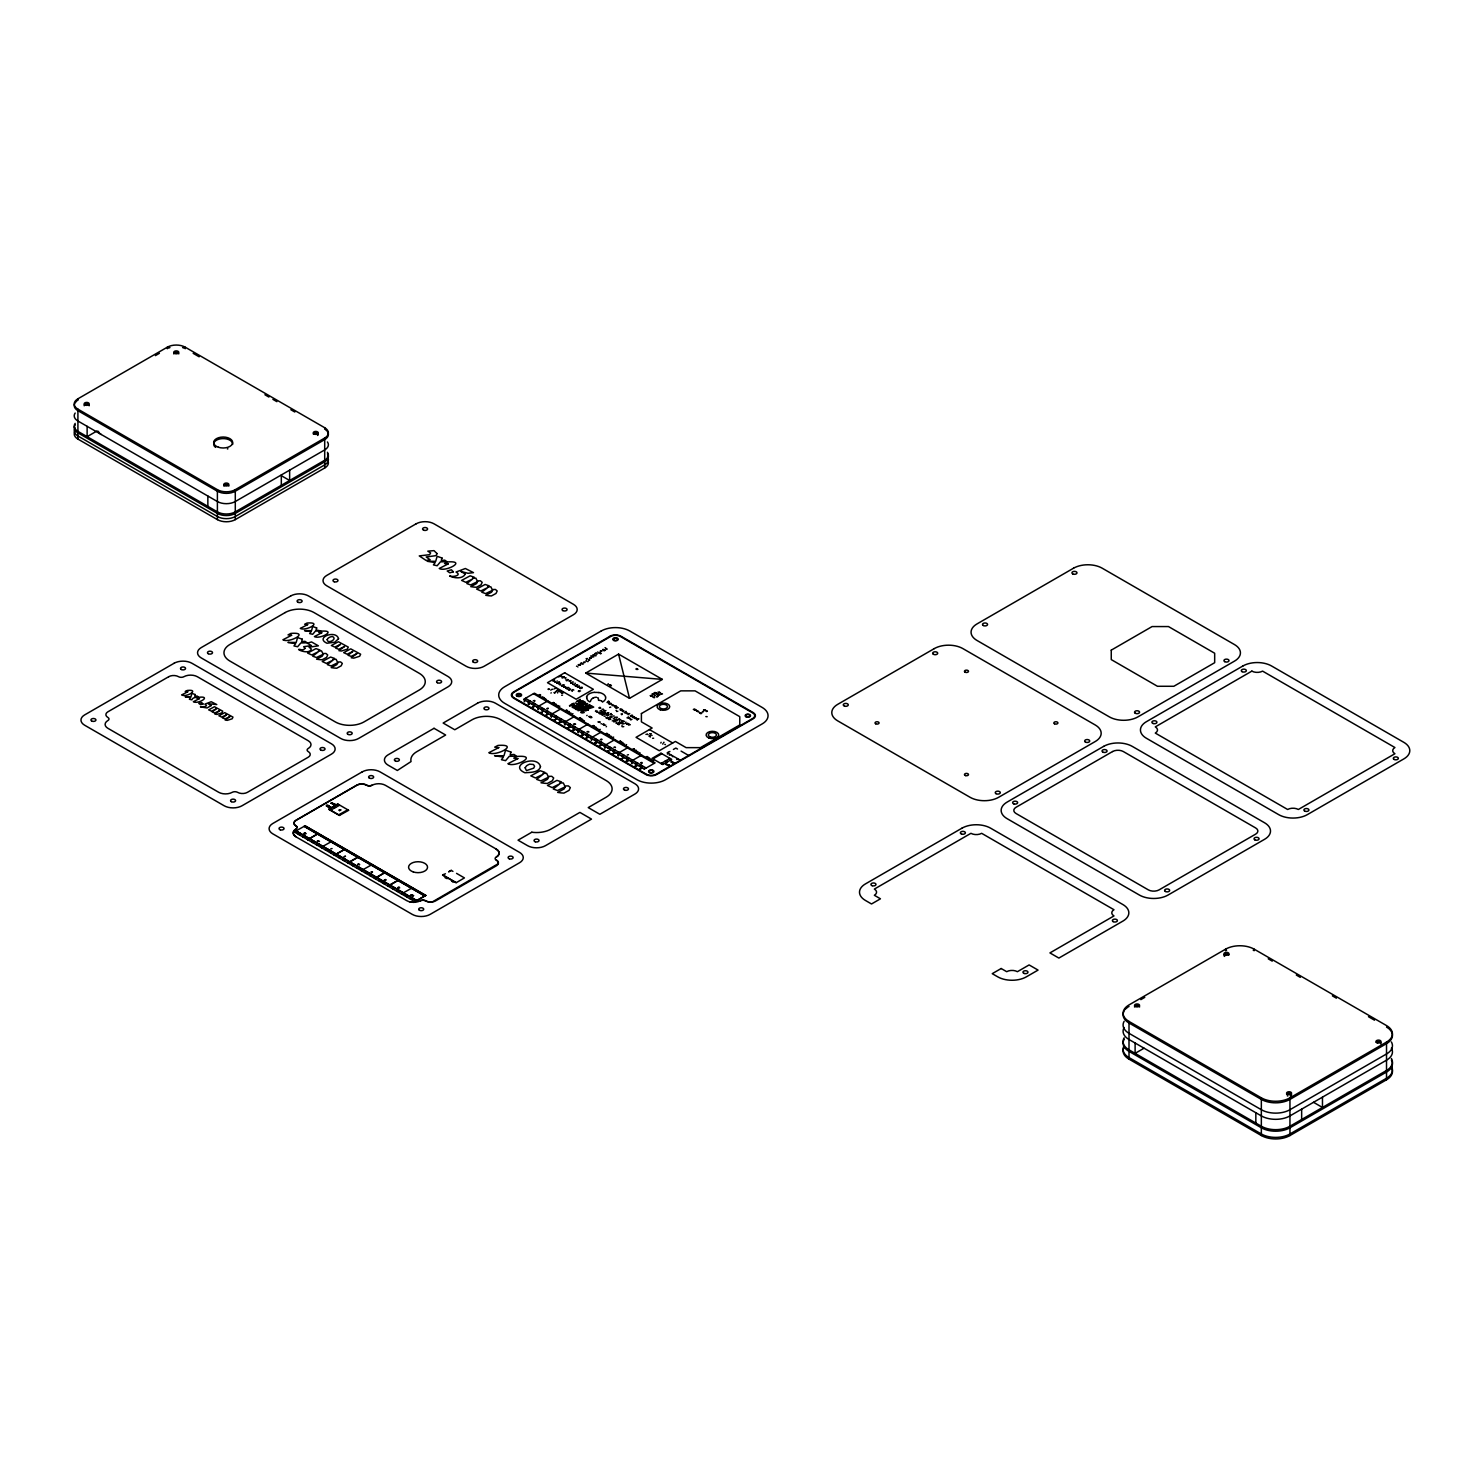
<?xml version="1.0" encoding="UTF-8"?>
<svg xmlns="http://www.w3.org/2000/svg" width="1484" height="1484" viewBox="0 0 1484 1484"><rect width="100%" height="100%" fill="white"/><g stroke="black" fill="none" stroke-linecap="round" stroke-linejoin="round"><path stroke-width="1.5" d="M594.861 655.854L596.178 655.687M600.612 651.309L601.929 651.142M701.042 713.711L699.539 712.951L700.745 712.765M560.229 676.333L559.895 676.593M339.78 809.745L341.079 809.949M547.485 708.925L548.282 708.406M557.149 680.896L557.186 681.304M558.689 682.269L559.765 682.399L558.949 681.935M563.104 684.829L564.421 684.996M567.649 687.444L568.966 687.63M576.052 685.218L577.369 685.385M578.315 686.536L579.65 686.702M579.187 690.821L580.522 690.987M580.596 687.853L581.913 688.019M631.943 715.882L630.236 715.882L632.703 715.436L631.164 715.344M698.871 711.634L698.129 712.042M701.765 713.247L700.615 713.414M693.325 709.371L694.568 709.055M599.035 729.738L600.278 729.405M598.423 699.984L598.423 699.409A19.051 11 0 0 0 598.293 698.5L598.293 698.5M598.571 700.337L599.462 700.392A6.029 3.487 0 0 1 600.463 700.541M584.993 710.892L583.138 710.595M586.866 696.961L586.792 697.239A9.739 5.621 0 0 0 586.699 698.018M626.971 717.866L628.344 717.069M631.998 719.239L630.719 719.981M580.337 705.902L581.487 706.013L580.096 706.477M586.755 707.794L587.534 706.254M359.685 864.56L359.035 865.024M451.618 881.348L452.546 881.236M385.951 880.253L385.803 879.808M399.715 887.859L398.584 888.1M568.483 727.253L569.8 727.438M581.876 734.988L583.193 735.174M595.158 742.798L596.475 742.965M622.835 757.786L624.152 757.953M639.994 752.982L639.789 752.573M608.959 719.109L610.109 718.219M613.189 718.924L614.209 717.959M650.14 695.644L651.457 695.477M579.465 686.22L579.298 685.96M318.893 841.465L319.487 841.391M604.767 711.43L605.917 710.539M615.86 720.463L617.01 719.573M622.13 724.006L624.096 723.747M628.196 714.694L629.717 713.526M622.241 726.121L621.926 725.639M553.18 680.08L554.497 680.247M564.532 686.628L565.849 686.795M447.352 878.305L446.146 878.38L447.482 878.231M587.868 707.478L589.389 706.681M588.48 706.681L586.996 707.924M575.328 708.035L575.402 709.315M584.974 706.755L589.575 704.733M556.426 690.616L557.78 689.837M601.947 712.951L603.283 712.172M615.674 708.165L617.455 707.126M608.885 719.592L610.221 718.812M410.808 902.087L410.27 901.808M650.382 737.029L649.788 736.676M664.795 744.3L665.389 744.653M333.566 804.922L334.475 803.883M605.027 647.636L605.62 647.97M445.627 876.951L446.202 877.229M603.005 714.138L602.114 715.158L603.914 714.639M614.58 720.797L613.671 721.836L615.47 721.317M618.847 724.823L619.755 723.784L617.956 724.303M647.525 734.339L648.118 734.691M671.38 755.356L671.974 755.708M669.432 765.076L668.542 766.115L670.341 765.596M576.293 708.276L577.443 708.944M328.075 805.46L326.387 805.682L327.426 805.775M585.308 705.809L587.608 703.601L584.919 703.713M591.856 698.945L591.801 698.983A9.498 5.472 0 0 0 590.502 701.357M695.755 709.742L695.068 710.372L696.515 710.168M586.31 703.898L584.492 704.455M592.413 698.463L592.58 698.333A6.975 4.025 0 0 1 593.136 697.999M575.514 707.887L579.205 706.569L576.423 708.202M582.897 707.145L582.693 706.161L581.264 706.996L582.711 707.237M581.468 710.669L582.989 710.669M588.332 708.517L591.485 705.827L593.693 707.107L588.536 708.814M576.423 701.561L579.854 701.746L578.779 703.175L582.822 700.838L579.317 700.689L580.244 699.354L576.719 701.375M327.445 805.905L326.424 806.109M328.558 805.682L327.407 806.591M305.982 833.73L304.554 833.822M345.494 856.268L344.121 856.658M358.905 864.022L357.644 864.467L358.757 864.003M372.317 871.757L370.944 872.147L372.169 871.757M399.14 887.302L397.768 887.636M456.553 873.371L464.436 877.916L456.144 882.739L442.603 875.133L443.623 874.521M77.91 439.078L77.91 409.139A12.651 7.309 0 0 1 77.91 398.806L167.321 347.182A12.651 7.309 0 0 1 185.203 347.182L324.699 427.726A12.651 7.309 0 0 1 324.699 438.04L324.699 467.998L235.288 519.623A12.651 7.309 0 0 1 217.406 519.623L77.91 439.078A12.651 7.309 0 0 1 75.165 431.121M155.393 355.622L159.382 353.322M97.109 430.898L87.129 436.667L87.129 426.335M77.91 409.139L217.387 489.664A12.651 7.309 0 0 0 235.288 489.664L324.699 438.04M329.318 806.109L328.391 806.647L328.65 805.645M328.613 807.259L330.505 806.665M586.087 658.711L587.571 658.544L586.681 659.063M592.895 654.778L594.398 654.611L593.489 655.13M597.44 652.162L597.866 651.921M602.875 650.048L604.285 649.825M576.515 666.297L576.942 666.056M348.61 810.264L337.814 804.031L329.003 809.262L339.558 815.347L348.573 810.338M553.903 679.561L554.701 680.024M581.951 664.201L583.36 663.979M330.598 810.19L339.558 805.237M561.861 677.631L562.213 677.965M294.741 832.116L296.355 831.188M524.093 699.613L525.893 698.593M294.926 832.209L296.522 831.281M524.204 701.06L524.538 701.802M565.163 678.299L565.589 679.041M547.948 689.17L549.451 689.003L548.561 689.522M298.321 834.175L300.102 833.359M527.673 701.691L529.454 700.652M528.564 702.192L530.363 701.171M560.377 683.679L560.711 684.421M566.072 680.395L566.962 680.859M567.686 679.468L568.576 679.932M299.212 834.694L300.992 833.86M551.065 689.93L550.731 690.134M534.537 700.467L533.294 700.8M554.33 688.873L555.665 688.112M530.122 703.583L529.139 703.397M338.649 814.827L347.59 809.874M542.476 697.072L542.903 696.831M571.154 680.766L570.171 680.599M563.568 685.497L562.25 685.311M550.916 693.047L551.269 692.842M585.735 673.068L618.568 654.11L662.346 679.394L629.513 698.352L585.735 673.068L662.346 679.394M302.792 836.753L304.405 835.826M532.144 704.269L533.943 703.231M302.977 836.865L304.572 835.937M543.793 697.832L544.22 697.591M533.034 704.789L534.834 703.75M553.959 692.638L555.443 692.471L554.552 692.991M555.554 691.748L556.314 691.692M558.021 691.025L559.95 690.728L558.67 690.654M573.418 682.083L572.453 681.917M532.255 706.941L532.608 707.293M559.375 691.785L560.711 691.025M566.665 687.908L567.482 688.391M575.013 683.104L575.347 683.846M307.262 839.332L309.043 838.516M536.614 706.848L538.414 705.809M307.707 839.592L318.262 833.507L307.893 839.703M537.06 707.107L547.8 700.912M537.505 707.367L539.304 706.328M568.947 689.225L569.745 689.689M569.8 688.743L570.691 689.207M576.775 684.699L577.888 685.107M308.153 839.851L309.933 839.035M537.82 708.925L538.247 709.667M561.638 695.254L562.529 695.143M571.266 690.505L572.156 691.025M572.156 690.041L572.453 690.802M572.917 689.559L573.807 690.079M311.733 841.929L313.347 840.983M541.085 709.426L542.884 708.387M311.918 842.022L313.514 841.094M312.623 842.43L314.237 841.502M541.975 709.946L543.775 708.907M581.821 687.036L582.247 687.778M312.809 842.541L314.423 841.613M547.948 708.22L546.798 708.591M543.812 711.393L542.847 711.226M556.11 704.937L556.537 704.696M545.556 712.005L547.355 710.984M316.203 844.507L317.984 843.673M557.428 705.716L557.854 705.457M546.446 712.524L548.245 711.485M317.094 845.027L318.893 844.192M545.889 714.806L546.409 715.065M320.674 847.086L322.288 846.158M550.026 714.583L551.825 713.563M320.859 847.178L322.455 846.251M550.471 714.843L561.212 708.647M321.119 847.345L331.841 841.354M321.564 847.605L323.178 846.678M550.916 715.102L552.716 714.082M321.75 847.698L323.364 846.77M551.028 716.549L551.454 717.291M636.655 668.523L635.931 669.136L637.174 668.82M554.497 717.162L556.296 716.141M325.144 849.664L326.925 848.829M610.109 685.701L611.204 685.293M326.035 850.184L327.649 849.256M555.387 717.681L557.186 716.661M326.22 850.276L327.834 849.349M556.203 718.646L556.537 719.388M332.082 848.533L330.709 848.922M569.225 712.524L569.652 712.283M577.591 708.87L581.116 707.664L578.148 709.371M329.615 852.243L331.229 851.315M558.967 719.759L560.767 718.72M570.561 713.285L570.969 713.043M329.8 852.354L331.396 851.426M330.505 852.762L332.305 851.927M559.858 720.259L561.657 719.239M587.367 706.161L585.29 706.941M559.283 722.689L558.949 722.356M334.085 854.821L335.699 853.894M563.438 722.337L565.237 721.298M334.271 854.932L335.866 854.005M345.086 848.996L334.531 855.081L345.271 849.089M563.883 722.597L574.623 716.401M564.328 722.856L566.127 721.818M335.161 855.452L336.775 854.524M564.514 724.34L564.94 725.064M338.556 857.4L340.17 856.472M567.908 724.915L569.708 723.877M606.993 702.451L608.774 701.431M338.742 857.511L340.337 856.583M339.446 857.919L341.246 857.103M568.799 725.435L570.598 724.396M586.774 715.585L587.107 715.381M595.418 711.3L595.993 710.521M569.207 726.752L570.301 727.141M574.772 723.71L573.547 724.025M345.345 856.268L344.325 856.62M609.108 704.381L610.907 703.342M582.637 720.259L583.416 720.222M603.098 708.925L602.077 709.871M599.833 711.207L601.168 710.428M343.027 859.997L344.64 859.069M572.379 727.494L574.178 726.455M343.212 860.089L344.807 859.162M583.973 721.038L584.399 720.779M343.917 860.497L345.531 859.57M573.269 728.013L575.069 726.974M344.103 860.609L345.716 859.681M591.875 717.495L590.651 717.774M601.298 712.06L602.578 711.764L601.873 712.394M610.796 707.089L609.646 707.46M572.805 730.499L572.472 730.147M616.101 705.661L614.728 706.941M603.543 713.34L605.453 713.062L604.173 712.988M615.322 707.274L616.528 706.588M347.497 862.575L349.278 861.74M576.849 730.072L578.649 729.052M604.878 714.119L606.214 713.34M347.942 862.835L358.497 856.732M577.295 730.332L588.035 724.136M607.067 713.266L608.848 712.821L607.568 712.969M348.128 862.927L358.683 856.843M348.388 863.094L350.187 862.26M577.74 730.592L579.539 729.553M577.851 732.039L578.408 732.744M616.324 710.298L615.99 710.484M611.093 713.526L610.072 714.49M605.88 717.848L607.679 717.421L606.455 717.662M351.968 865.153L353.582 864.226M581.32 732.651L583.119 731.631M599.202 722.411L600.092 722.3M352.153 865.246L353.748 864.319M607.104 718.553L608.885 718.108L607.605 718.256M352.858 865.673L354.472 864.745M582.229 733.17L584.01 732.15M353.044 865.766L354.657 864.838M583.064 734.209L583.156 734.747M622.575 711.448L623.762 710.762M588.183 731.445L586.959 731.76M623.336 711.893L623.595 710.873M596.067 728.013L596.475 727.772M625.97 711.355L624.616 712.635M654.24 695.439L655.742 695.273L654.834 695.792M656.522 694.141L658.006 693.956L657.115 694.475M356.438 867.732L358.219 866.916M585.79 735.248L587.59 734.209M597.384 728.774L597.811 728.533M617.474 717.217L616.454 718.163M621.611 714.713L621.944 714.509M625.209 712.988L626.396 712.301M586.699 735.749L588.48 734.728M357.329 868.251L359.128 867.417M617.919 719.536L619.718 719.091L618.494 719.35M586.199 738.234L585.865 737.882M606.14 726.77L606.492 726.566M360.909 870.31L362.523 869.383M590.261 737.826L592.06 736.787M615.916 723.135L616.491 722.356M361.094 870.422L362.708 869.494M590.706 738.086L601.447 731.89M619.83 721.205L619.125 722.356M361.354 870.57L372.094 864.578M361.799 870.83L363.413 869.902M591.17 738.346L592.951 737.307M361.985 870.941L363.599 870.014M591.151 739.848L591.578 740.572M622.909 721.892L624.56 721.298M626.025 722.152L625.321 723.302M365.379 872.889L367.179 872.073M594.732 740.405L596.531 739.366M595.641 740.924L597.421 739.885M366.27 873.408L368.069 872.592M635.263 718.775L636.451 718.089M596.401 741.981L596.958 742.705M601.595 739.199L600.371 739.514M609.479 735.767L609.905 735.507M637.137 719.87L638.918 718.831M369.85 875.486L371.464 874.54M599.202 742.983L601.001 741.944M370.035 875.579L371.649 874.651M610.796 736.528L611.222 736.268M370.74 875.987L372.354 875.059M600.111 743.503L601.892 742.464M370.926 876.098L372.54 875.17M599.499 746.044L599.146 745.691M603.673 745.562L605.472 744.523M374.32 878.064L376.12 877.229M374.766 878.324L385.321 872.221M604.136 745.821L614.858 739.626M374.951 878.417L385.506 872.332M604.582 746.081L606.362 745.042M375.211 878.584L377.01 877.749M604.563 747.584L604.99 748.326M608.143 748.14L609.943 747.12M379.681 881.162L381.295 880.235M609.052 748.659L610.833 747.621M379.867 881.255L381.481 880.327M615.007 746.934L613.857 747.305M610.314 750.459L610.258 749.995M622.89 743.503L623.317 743.261M612.614 750.718L614.413 749.698M383.262 883.221L385.061 882.386M624.207 744.263L624.634 744.022M384.152 883.741L385.766 882.813M613.523 751.238L615.303 750.218M384.337 883.833L385.951 882.906M612.892 753.779L612.558 753.427M387.732 885.8L389.346 884.872M617.084 753.316L618.884 752.277M387.918 885.911L398.732 879.975L388.363 886.171M617.548 753.575L628.27 747.38M388.623 886.319L390.422 885.484M617.993 753.816L619.774 752.796M651.699 735.507L652.07 735.378M617.975 755.337L618.401 756.061M392.203 888.378L393.817 887.451M621.555 755.894L623.354 754.855M392.388 888.489L394.002 887.562M393.093 888.897L394.707 887.97M622.464 756.413L624.245 755.375M393.279 889.009L394.892 888.081M621.852 758.25L622.649 758.714M703.026 711.318L702.303 711.93L703.546 711.615M399.14 887.246L397.972 887.599M628.418 754.688L627.268 755.041M636.302 751.238L636.729 750.997M396.673 890.957L398.287 890.029M626.025 758.472L627.825 757.434M637.619 751.998L638.046 751.757M396.859 891.068L398.473 890.14M397.564 891.476L399.363 890.66M626.934 758.992L628.715 757.953M626.304 761.515L625.97 761.162M705.846 716.587L707.2 716.698M401.144 893.553L402.758 892.607M630.514 761.051L632.295 760.012M401.329 893.646L402.943 892.719M401.589 893.813L412.329 887.822M630.96 761.311L644.39 769.046L655.112 762.85L534.388 693.158L523.648 699.354L630.96 761.311L641.682 755.115M663.663 742.408L664.053 742.297M402.034 894.054L403.648 893.127M631.423 761.57L633.204 760.531L646.171 768.026M402.22 894.166L403.833 893.238M631.405 763.073L631.961 763.778M405.614 896.132L407.414 895.297M634.985 763.629L636.784 762.609M442.603 875.078L445.404 873.742M448.762 871.72L451.303 870.329M406.523 896.651L408.304 895.817M635.894 764.149L637.675 763.11M635.282 766.004L636.079 766.467M636.135 765.503L637.026 765.967M641.849 762.424L640.624 762.739M412.125 895.761L412.756 895.186M649.714 758.992L650.493 758.936M639.474 766.208L641.255 765.188M651.031 759.752L651.457 759.511M652.941 758.899L661.883 753.742M410.994 899.23L412.589 898.302M640.365 766.727L642.145 765.707M411.161 899.323L412.775 898.395M639.4 768.916L639.734 769.25M668.171 752.258L667.225 752.815L680.729 760.402M667.596 752.815L669.915 751.461M673.402 749.457L675.814 748.066L677.52 749.03M414.555 901.289L416.355 900.473M643.945 768.805L645.726 767.766M415.001 901.549L425.556 895.464L305.018 825.865L294.203 831.912L414.926 901.697L425.852 895.427M660.992 763.537L669.933 758.38M665.871 764.557L666.891 763.963M671.232 762.424L673.346 762.09M677.947 759.159L676.704 759.474M1386.52 1079.777L1386.52 1042.083A20.238 11.686 0 0 0 1386.52 1025.574L1254.184 949.166A20.238 11.686 0 0 0 1225.58 949.166L1129.009 1004.928A20.238 11.686 0 0 0 1129.009 1021.437L1129.009 1059.131L1261.344 1135.538A20.238 11.686 0 0 0 1289.948 1135.538L1386.52 1079.777A20.238 11.686 0 0 0 1391.38 1067.757M1140.825 999.641L1144.776 997.359M1144.053 1048.205L1135.112 1053.362L1135.112 1043.048M1129.009 1021.437L1261.344 1097.845A20.238 11.686 0 0 0 1289.948 1097.845L1386.52 1042.083M571.544 704.362L574.178 704.473L572.824 705.067M580.058 705.568L581.988 705.957L580.337 706.588M602.448 701.988L603.098 701.635A9.683 5.584 0 0 0 604.266 700.745L605.12 699.743A9.423 5.435 0 0 0 605.583 698.649L605.658 698.222A11.445 6.604 0 0 0 605.676 697.832L605.546 696.979M583.398 712.079L583.249 712.153A2.245 1.298 0 0 1 582.711 712.283L581.58 711.726A1.929 1.113 0 0 1 581.802 711.43M589.352 706.087L587.887 705.846L589.63 705.457M334.494 803.864L334.067 804.755L335.662 804.458L333.789 805.033M333.51 803.419L332.453 804.105M584.232 712.487L583.175 712.821A2.43 1.41 0 0 1 582.47 712.914A2.022 1.169 0 0 1 581.839 712.876L581.524 712.784A2.059 1.187 0 0 1 581.079 712.598L580.596 712.097M304.925 825.716L425.815 895.409M339.595 815.514L328.725 809.318L337.814 804.031M583.787 707.757L588.183 710.242M577.851 709.5L576.052 709.612M582.581 710.075L582.748 710.001A3.432 1.985 0 0 1 583.472 709.816L583.694 709.779A2.133 1.224 0 0 1 584.362 709.76L585.457 710.057M589.76 706.588L589.964 706.514A2.727 1.577 0 0 0 590.409 706.254L590.372 705.197M582.08 705.086L582.767 704.473M584.715 703.787L582.934 704.399M582.544 705.197L584.01 706.217M326.591 805.181L328.112 805.385M329.967 807.37L330.672 807.036M330.153 807.519L328.613 807.389M602.244 713.618L600.964 713.989L601.799 714.472M444.959 877.675L446.183 877.304M557.205 690.542L558.411 690.208M616.695 708.072L618.309 707.627M602.708 712.876L603.914 712.543M609.664 719.517L610.87 719.183M332.212 803.883L333.677 803.938M329.337 806.109L328.112 807.036M601.261 740.034L601.947 739.384M625.914 745.246L626.582 744.597M371.946 872.685L372.521 872.017M612.725 737.196L613.653 737.14M614.209 715.993L612.818 716.067M636.117 718.293L638.231 719.221M588.054 731.964L589 731.909M653.591 760.643L652.83 760.791M642.238 763.184L641.422 763.203M452.935 871.386L451.247 870.422L448.762 871.776M304.591 833.73L305.723 833.322M573.677 705.642L569.652 705.883M339.65 810.746L338.909 810.041L339.91 810.468M588.684 716.587L590.595 716.364M589.63 717.124L591.541 716.902M597.922 721.929L599.833 721.706M603.84 725.342L605.769 725.119M594.732 692.471L595.01 692.453A9.423 5.435 0 0 1 598.442 692.583L598.868 692.62M622.167 726.733L623.762 726.641M652.589 738.29L653.665 738.234M447.816 878.528L446.907 878.287M453.455 881.83L452.824 882.182M413.535 895.557L412.478 896.076L413.572 895.575M630.125 718.349L629.828 719.109M609.683 684.81L609.386 684.681M620.182 709.983L620.089 708.851L621.796 709.148M534.834 700.745L534.537 701.505M559.765 706.124L558.912 706.569M605.62 648.916L606.344 648.489M606.511 649.436L607.234 649.009M600.222 651.086L601.039 650.678M596.568 654.24L597.384 653.813M591.986 656.837L592.802 656.41M592.765 656.874L593.786 656.874M585.679 661.066L586.495 660.64M587.182 661.53L588.202 661.53M583.416 662.365L584.232 661.957M577.888 667.039L577.888 666.891M608.236 683.679L607.921 684.439M597.514 711.114L596.234 711.764L597.069 712.246M600.463 712.802L599.184 713.47L600.018 713.952M606.288 714.861L607.494 714.231M628.418 717.366L628.122 718.126M637.563 718.831L637.211 719.814M661.122 742.297L660.825 743.057M663.088 743.428L662.792 744.189M615.192 747.472L615.489 747.602M667.726 753.353L667.429 754.113M669.674 754.484L669.377 755.245M672.957 756.71L672.53 756.525M560.896 692.527L561.991 691.896M660.788 693.918L661.604 693.51M654.017 697.832L654.741 697.424M598.887 707.887L599.981 707.256M414.092 902.328L410.066 901.938M609.201 702.451L608.255 703.193L609.627 703.101M610.814 703.397L609.794 703.991M634.744 717.217L633.816 717.941L635.171 717.848M609.738 716.92L610.685 716.512M612.094 705.308L613.115 704.714L611.835 704.566M601.632 723.765L600.983 723.784M384.467 879.956L385.729 879.567L384.486 879.808M561.731 676.073L561.138 676.407M565.46 678.132L566.053 677.78M558.578 676.852L559.171 676.519M566.888 679.932L567.482 679.579M524.501 700.893L525.095 700.541M538.136 708.758L538.729 708.406M551.325 716.382L551.918 716.03M564.81 724.155L565.404 723.821M578.148 731.853L578.741 731.519M591.448 739.663L592.042 739.329M604.86 747.417L605.453 747.064M618.272 755.152L618.865 754.818M631.702 762.906L632.295 762.553M410.957 895.093L412.144 894.741L410.753 895.13M601.076 700.708L601.15 700.726A2.003 1.169 0 0 1 602.133 701.542L602.114 701.542M589.834 701.932L588.962 701.394A11.353 6.567 0 0 1 588.425 701.005A9.739 5.621 0 0 1 587.293 699.725L586.736 698.074M646.876 774.5L514.076 697.851A6.956 4.025 0 0 1 514.076 692.156L611.482 636.042A6.901 3.988 0 0 1 620.368 636.469L753.408 713.359A6.882 3.97 0 0 1 753.13 718.219L656.151 774.221A6.956 4.025 0 0 1 646.783 774.481M317.298 841.168L318.67 840.779L317.428 841.094M633.204 760.531L525.447 698.333M577.128 703.917L579.595 705.252L575.254 702.822M1268.226 958.812L1272.233 961.131M1296.293 975.025L1300.299 977.344M1332.391 995.857L1336.398 998.176M1368.471 1016.707L1374.499 1020.176M193.18 353.34L199.153 356.791M264.913 394.744L268.901 397.063M272.889 399.363L276.877 401.663M290.827 409.714L294.815 412.014M603.302 649.306L602.708 649.51M638.009 669.303L636.747 669.507M705.79 710.279L704.51 710.521M599.647 652.404L598.757 652.923M601.317 653.368L600.426 653.888M599.239 653.183L600.463 652.923M281.886 476.012L289.64 480.482L289.64 470.15M659.786 695.05L658.469 695.217M590.409 657.542L589.5 658.061M651.903 694.085L653.146 693.826M653.888 696.886L652.57 697.053M583.88 662.68L585.123 662.421M610.054 684.977L611.427 685.775M1313.525 1102.297L1322.467 1107.472L1322.467 1097.14M608.255 701.134L609.275 701.728M562.77 677.056L563.141 677.873M612.948 705.902L614.562 705.549M649.454 729.572L672.697 743.002M616.621 711.485L617.863 711.226M578.723 690.987L579.446 691.6L578.222 691.284M681.082 751.108L688.966 755.653M647.228 734.172L645.948 734.413M627.751 723.153L626.415 723.932M630.31 724.693L628.455 725.101M619.644 720.018L620.85 719.759M621.555 722.207L620.201 722.968M614.135 720.538L612.206 720.909M598.163 712.283L599.184 712.876M604.099 716.308L605.305 716.049M579.817 703.787L581.468 704.733L580.893 703.676L585.457 702.359L583.62 701.301L580.003 703.88M557.761 692.342L557.632 692.954M583.694 707.701L588.128 710.168M669.488 758.639L671.269 759.678M670.972 761.607L671.881 761.311M665.908 760.698L667.689 761.737M665.018 761.218L666.798 762.257M668.987 764.817L667.132 765.299M665.871 763.963L666.891 764.557M661.437 763.295L663.218 764.316M539.879 694.549L538.989 695.068M553.513 702.414L552.623 702.934M555.888 703.843L554.571 704.01M566.628 710.001L565.738 710.502M569.021 711.411L567.704 711.597M572.935 713.637L572.119 714.156M580.04 717.737L579.15 718.256M593.452 725.472L592.561 725.991M606.882 733.226L605.991 733.745M620.293 740.961L619.385 741.481M633.705 748.715L632.796 749.234M636.079 750.143L634.855 750.403M647.117 756.469L646.226 756.97M544.387 698.278L545.834 699.02M558.021 706.143L559.468 706.885M594.602 727.179L595.845 726.9M608.032 734.932L609.275 734.654M533.479 693.677L654.221 763.37M575.625 724.192L574.345 724.452M533.164 706.384L533.535 707.182M546.78 714.249L547.169 715.065M559.839 721.781L560.229 722.597M573.362 729.59L573.733 730.406M586.755 737.325L587.145 738.142M600.037 745.116L600.426 745.933M613.448 752.87L613.819 753.668M626.86 760.606L627.25 761.422M640.29 768.341L640.68 769.157M496.435 857.047A9.646 5.565 0 0 0 496.324 849.108L385.432 785.314A9.498 5.472 0 0 0 372.076 785.277A3.914 2.263 0 0 1 366.567 785.259M333.733 806.517L335.532 807.352M333.028 806.944L334.623 807.871M332.843 807.036L334.457 807.964M329.448 809.003L331.062 809.93M443.122 875.096L456.163 882.628M304.313 826.273L424.851 895.872M304.127 826.384L424.665 895.965M296.262 830.929L416.8 900.51M296.077 831.021L416.614 900.621M295.91 828.999A9.646 5.565 0 0 0 295.093 836.327L406.894 900.732A9.479 5.472 0 0 0 420.25 900.769A3.933 2.263 0 0 1 422.996 900.12L423.756 900.176A3.933 2.263 0 0 1 425.778 900.788A6.734 3.896 0 0 0 432.53 901.808L498.03 863.818A6.845 3.951 0 0 0 496.25 860.126A3.877 2.245 0 0 1 496.268 856.954A9.405 5.435 0 0 0 496.138 849.219M573.789 705.568A2.003 1.15 0 0 0 574.883 705.123L573.436 703.286L569.448 705.753M366.548 785.24A6.734 3.896 0 0 0 356.902 785.259L295.91 820.466A6.845 3.951 0 0 0 296.095 825.92L297.134 827.052M495.99 859.7L496.435 860.034A7.086 4.1 0 0 1 496.621 865.654L435.591 900.899A6.975 4.025 0 0 1 425.611 900.899L423.719 900.324A3.673 2.115 0 0 0 420.417 900.881M585.679 710.205L585.902 710.428A1.874 1.076 0 0 1 586.013 710.929M621.054 714.008L622.371 713.823M648.193 758.064L649.51 757.879M621.351 742.557L622.668 742.39M581.116 719.332L582.433 719.165M551.621 689.429L552.957 689.262M662.495 693.974L661.178 694.141M659.174 692.063L657.857 692.23M655.409 692.509L654.092 692.676M591.949 655.872L590.632 656.039M616.324 717.143L615.044 717.291M617.659 720.538L616.379 720.686M618.568 654.11L629.513 698.352M1301.654 1109.16L1301.654 1119.493M1289.948 1097.845L1289.948 1135.538M1261.344 1097.845L1261.344 1135.538M1255.835 1112.74L1255.835 1123.073M1254.184 949.166L1254.184 950.706A20.238 11.686 0 0 0 1253.219 950.187M1225.58 949.166L1225.58 950.706A20.238 11.686 0 0 1 1226.545 950.187M324.699 427.726L324.699 429.266M281.311 474.973L281.311 485.287M235.288 489.664L235.288 519.623M217.387 489.664L217.406 519.623M207.853 496.027L207.853 506.359M185.203 347.182L185.203 348.74M167.321 347.182L167.321 348.74M77.91 398.806L77.91 400.365M1124.149 1010.975A20.238 11.686 0 0 0 1129.009 1022.995L1261.344 1099.403A20.238 11.686 0 0 0 1289.948 1099.403L1386.52 1043.642A20.238 11.686 0 0 0 1391.38 1031.621M1125.169 1009.565A20.238 11.686 0 0 1 1125.781 1008.897M1126.486 1008.248A20.238 11.686 0 0 1 1127.265 1007.617M1128.1 1007.024A20.238 11.686 0 0 1 1129.009 1006.467M1386.52 1027.114A20.238 11.686 0 0 1 1387.429 1027.67M1388.263 1028.264A20.238 11.686 0 0 1 1389.043 1028.894M1389.747 1029.544A20.238 11.686 0 0 1 1390.916 1030.916M1134.518 1006.987A2.523 1.465 0 0 1 1137.041 1005.521A2.523 1.465 0 0 1 1139.582 1006.987M1224.671 956.401A2.523 1.465 0 0 1 1225.209 954.101A2.523 1.465 0 0 1 1228.919 954.991M1286.609 1094.376A2.523 1.465 0 0 1 1290.598 1093.597A2.523 1.465 0 0 1 1290.319 1096.008M1287.797 1096.008A2.523 1.465 0 0 1 1287.277 1095.786M1380.918 1043.493A2.523 1.465 0 0 1 1380.676 1043.846M1376.28 1042.399A2.523 1.465 0 0 1 1378.803 1041.675A2.523 1.465 0 0 1 1380.918 1042.751M1124.149 1021.307A20.238 11.686 0 0 0 1129.009 1033.309L1261.344 1109.717A20.238 11.686 0 0 0 1289.948 1109.717L1386.52 1053.974A20.238 11.686 0 0 0 1391.38 1041.954M1124.149 1027.503A20.238 11.686 0 0 0 1129.009 1039.505L1261.344 1115.912A20.238 11.686 0 0 0 1289.948 1115.912L1386.52 1060.17A20.238 11.686 0 0 0 1391.38 1048.149M1129.009 1059.131A20.238 11.686 0 0 1 1124.149 1047.11M1391.38 1066.217A20.238 11.686 0 0 1 1386.52 1078.237L1289.948 1133.98A20.238 11.686 0 0 1 1261.344 1133.98L1129.009 1057.573A20.238 11.686 0 0 1 1124.149 1045.571M1391.38 1060.021A20.238 11.686 0 0 1 1386.52 1072.042L1289.948 1127.784A20.238 11.686 0 0 1 1261.344 1127.784L1129.009 1051.377A20.238 11.686 0 0 1 1124.149 1039.375M1391.38 1058.463A20.238 11.686 0 0 1 1386.52 1070.483L1289.948 1126.245A20.238 11.686 0 0 1 1261.344 1126.245L1129.009 1049.837A20.238 11.686 0 0 1 1124.149 1037.817M653.053 770.882A2.041 1.169 0 0 1 652.83 772.181A2.059 1.187 0 0 1 652.218 772.478A2.041 1.169 0 0 1 649.973 772.348A2.059 1.187 0 0 1 649.436 771.995A2.041 1.169 0 0 1 649.695 770.697A2.059 1.187 0 0 1 650.27 770.381M650.307 770.4A2.041 1.169 0 0 1 652.552 770.53A2.059 1.187 0 0 1 653.053 770.864M586.495 696.831A9.683 5.584 0 0 1 594.528 692.267M598.757 692.434A9.683 5.584 0 0 1 605.583 696.886M596.624 697.294A2.207 1.28 0 0 0 595.752 697.276A5.305 3.061 0 0 0 594.361 697.536L594.045 697.628A5.454 3.153 0 0 0 593.285 697.925M597.829 697.74A1.966 1.132 0 0 1 598.163 698.074M327.445 460.04A12.651 7.309 0 0 1 324.699 467.998M327.445 456.942A12.651 7.309 0 0 1 324.699 464.9L235.288 516.525A12.651 7.309 0 0 1 217.406 516.525L77.91 435.981A12.651 7.309 0 0 1 75.165 428.023M76.816 401.07A12.651 7.309 0 0 0 77.91 410.678L217.387 491.223A12.651 7.309 0 0 0 235.288 491.223L324.699 439.598A12.651 7.309 0 0 0 327.445 431.64M325.794 429.989A12.651 7.309 0 0 1 326.703 430.787M168.564 348.109A12.651 7.309 0 0 1 169.937 347.571M182.588 347.571A12.651 7.309 0 0 1 183.96 348.109M214.197 445.812A9.479 5.472 0 0 1 221.951 438.633A9.479 5.472 0 0 1 232.654 444.421M227.924 448.799A9.479 5.472 0 0 1 227.386 448.966M215.662 447.389A9.479 5.472 0 0 1 214.419 446.165M223.806 486.047A2.523 1.465 0 0 1 226.329 484.6A2.523 1.465 0 0 1 228.87 486.047M173.739 353.897A2.523 1.465 0 0 1 176.262 352.431A2.523 1.465 0 0 1 178.785 353.897M313.31 434.051A2.523 1.465 0 0 1 317.019 433.161A2.523 1.465 0 0 1 317.539 435.461M84.217 405.8A2.523 1.465 0 0 1 86.666 403.963A2.523 1.465 0 0 1 89.114 405.8M75.165 423.385A12.651 7.309 0 0 0 77.91 431.343L217.406 511.869A12.651 7.309 0 0 0 235.288 511.869L324.699 460.244A12.651 7.309 0 0 0 327.445 452.286M75.165 413.053A12.651 7.309 0 0 0 77.91 421.011L217.387 501.536A12.651 7.309 0 0 0 235.288 501.536L324.699 449.912A12.651 7.309 0 0 0 327.445 441.954M101.246 434.497A9.516 5.491 0 0 1 99.113 432.697M98.705 432.011A9.516 5.491 0 0 1 98.445 431.306M327.445 453.844A12.651 7.309 0 0 1 324.699 461.802L235.288 513.427A12.651 7.309 0 0 1 217.406 513.427L77.91 432.883A12.651 7.309 0 0 1 75.165 424.925M296.077 825.92A3.896 2.245 0 0 1 296.077 829.092A9.405 5.435 0 0 0 296.206 836.828M295.891 826.013A7.086 4.081 0 0 1 295.724 820.374L356.735 785.147A6.993 4.025 0 0 1 366.715 785.129A3.673 2.115 0 0 0 371.928 785.166M561.546 692.824L562.306 693.269A2.059 1.187 0 0 0 563.271 692.713L562.492 692.267A2.059 1.187 0 0 0 561.546 692.824M594.045 655.297L595.195 655.223L594.175 655.167M641.403 713.563L641.403 721.836L652.144 728.032L636.042 737.325L659.286 750.737L675.387 741.443L686.109 747.639L700.429 747.639L739.774 724.934L739.774 716.661L695.068 690.858L680.748 690.858L641.403 713.563M1111.256 650.14L1111.256 659.601L1157.446 686.276L1173.844 686.276L1214.673 662.699L1214.673 653.238L1168.483 626.563L1152.085 626.563L1111.256 650.14M579.391 665.24L580.448 665.018L579.428 665.166M652.181 695.903L650.994 696.182L652.181 695.903M653.869 694.234L652.663 694.531L653.869 694.234M656.132 692.935L655.149 693.343L656.132 692.935M656.67 696.701L657.82 696.534L656.67 696.701M658.822 694.475L657.672 694.753L658.822 694.475M659.898 692.471L658.711 692.768L659.898 692.471M697.832 710.984L696.645 711.281L697.832 710.984M542.198 712.524L541.048 712.357L542.198 712.524M571.804 683.215L570.654 683.141L571.804 683.215M574.085 684.532L572.935 684.347L574.085 684.532M576.348 685.831L575.198 685.756L576.348 685.831M578.612 687.148L577.462 687.073L578.612 687.148M580.893 688.465L579.743 688.279L580.893 688.465M628.771 723.821L626.99 724.248L628.771 723.821M555.257 720.074L554.107 720L555.257 720.074M568.78 727.865L567.63 727.698L568.78 727.865M582.173 735.619L581.023 735.545L582.173 735.619M595.455 743.41L594.305 743.243L595.455 743.41M608.867 751.145L607.717 751.071L608.867 751.145M621.128 710.428L622.742 710.279L621.128 710.428M622.278 758.899L621.128 758.714L622.278 758.899M626.489 713.526L628.103 713.47L626.563 713.377M632.184 716.809L633.816 716.772L632.184 716.809M635.708 766.634L634.558 766.56L635.708 766.634M695.291 709.519L694.215 709.834L695.291 709.519M603.969 724.192L602.912 724.452L603.969 724.192M628.641 718.33L629.698 718.108L628.678 718.256M327.185 639.548C327.185 644.668 338.185 639.01 332.36 636.451L330.598 636.877A9.09 5.25 0 0 0 328.242 638.12L327.185 639.548M525.151 767.766L526.43 770.623L533.739 768.137L534.592 766.226L533.442 764.501L529.751 764.167A12.299 7.105 0 0 0 526.56 765.837L525.151 767.766M436.89 553.495L436.834 554.126A4.786 2.764 0 0 1 435.461 555.721L426.205 556.964L430.175 559.783L426.056 560.433L419.267 555.906L429.581 554.682L430.62 552.92L427.8 551.158L434.033 550.638L436.89 553.495M219.558 710.706L214.939 714.138L217.035 714.435L221.914 712.876L222.73 711.188L214.475 706.718L208.65 709.871L211.544 711.17L216.219 708.87L212.193 712.023L214.828 712.969L219.558 710.706M229.816 716.624L225.178 720.055L227.293 720.352L232.172 718.794L232.969 717.106L224.733 712.635L218.909 715.789L221.784 717.087L226.477 714.787L222.452 717.941L225.086 718.887L229.816 716.624M323.197 654.296L322.232 656.169L316.593 659.193L319.617 659.619L322.121 659.786L326.573 657.393L327.704 654.982L325.998 653.479L322.863 653.554L321.527 650.901L318.411 650.938L319.95 649.992L315.962 648.619L307.652 653.09L311.77 654.963L318.448 651.699L312.716 656.188L316.444 657.523L323.197 654.296M337.814 662.717L336.831 664.609L331.21 667.614L334.215 668.041L336.72 668.227L341.172 665.834L342.322 663.404L340.615 661.92L337.462 661.994L336.126 659.341L333.028 659.36L334.568 658.432L330.561 657.041L322.269 661.53L326.369 663.404L333.047 660.12L327.315 664.609L331.062 665.964L337.814 662.717M344.492 646.523L338.927 650.66L341.468 651.012L347.33 649.157L348.295 647.098L338.389 641.737L331.377 645.521L334.846 647.098L340.485 644.334L335.644 648.118L338.797 649.269L344.492 646.523M356.828 653.646L351.263 657.783L353.786 658.135L359.666 656.262L360.631 654.221L350.706 648.86L343.713 652.645L347.182 654.221L352.821 651.457L347.979 655.242L351.133 656.373L356.828 653.646M477.551 581.617L476.549 583.564L470.78 586.644L473.878 587.089L476.457 587.274L481.02 584.826L482.189 582.34L480.426 580.801L477.217 580.875L475.845 578.148L472.654 578.185L474.231 577.22L470.131 575.811L461.617 580.411L465.828 582.322L472.673 578.964L466.792 583.564L470.632 584.956L477.551 581.617M492.558 590.28L491.556 592.209L485.787 595.307L488.867 595.752L491.445 595.937L496.008 593.47L497.177 590.984L495.415 589.463L492.206 589.538L490.833 586.811L487.642 586.829L489.219 585.883L485.12 584.455L476.605 589.055L480.816 590.966L487.679 587.608L481.781 592.227L485.62 593.6L492.558 590.28M548.542 777.208L547.429 779.341L541.011 782.791L544.442 783.274L547.299 783.478L552.382 780.751L553.68 777.987L551.733 776.299L548.153 776.373L546.631 773.349L543.088 773.368L544.832 772.311L540.287 770.734L530.827 775.854L535.501 777.968L543.125 774.24L536.577 779.36L540.844 780.899L548.542 777.208M565.2 786.817L564.087 788.969L557.669 792.4L561.1 792.901L563.957 793.105L569.04 790.378L570.338 787.614L568.391 785.908L564.81 785.982L563.289 782.958L559.746 782.995L561.49 781.92L556.945 780.361L547.485 785.463L552.159 787.596L559.783 783.867L553.235 788.987L557.502 790.527L565.2 786.817M338.538 638.714L334.809 642.201L326.999 643.24C314.385 637.619 336.2 629.402 338.538 638.714M540.491 766.653C538.952 772.849 529.918 772.292 524.891 772.756C507.843 765.15 537.319 754.076 540.491 766.653M195.239 694.549L194.756 696.256L197.094 696.015C200.934 698.203 192.382 696.182 191.937 699.836L189.377 699.261L190.583 697.628L185.148 696.775L190.954 696.812L191.918 693.399L195.239 694.549M302.309 639.214L301.623 641.644L304.962 641.311L307.095 642.776L300.807 642.962L297.598 646.746L293.943 645.93L295.668 643.611L287.915 642.405L296.188 642.442L297.579 637.582L302.309 639.214M316.686 627.936L316.092 629.995L320.73 630.923L315.424 631.09L312.716 634.28L309.637 633.594L311.083 631.646L304.535 630.626L311.529 630.663L312.697 626.545L316.686 627.936M441.991 558.003L441.286 560.507L444.718 560.154L446.907 561.657L440.451 561.842L437.149 565.738L433.402 564.885L435.183 562.529L427.207 561.267L435.702 561.323L437.131 556.314L441.991 558.003M510.941 752.073L510.162 754.855L513.983 754.447L516.432 756.135L509.253 756.339L505.58 760.661L501.425 759.715L503.391 757.1L494.543 755.708L503.966 755.764L505.562 750.199L510.941 752.073M211.155 705.549L207.092 707.961L200.414 706.848L205.571 706.569L206.462 705.475L204.866 704.139L211.21 701.728L216.775 704.566L208.112 703.694L211.155 705.549M465.271 574.085C462.563 579.335 453.881 578.203 449.633 575.94C452.564 577.387 462.489 575.44 456.052 572.026L465.345 568.502L473.489 572.639L467.979 573.306L460.819 571.377L465.271 574.085M305.073 648.36L303.701 649.51A3.358 1.948 0 0 1 301.679 649.844C291.754 647.172 309.062 656.039 311.306 649.009L309.08 647.228L318.392 645.818L311.51 641.941L307.355 643.221L311.473 645.596L303.663 646.69L305.073 648.36M567.315 710.539L566.127 710.725L567.315 710.539M580.726 718.275L579.539 718.479L580.726 718.275M594.138 726.028L592.951 726.214L594.138 726.028M607.568 733.764L606.362 733.968L607.568 733.764M620.961 741.499L619.774 741.703L620.961 741.499M634.373 749.253L633.186 749.457L634.373 749.253M649.231 736.157L650.252 735.971L649.231 736.157M647.803 757.007L646.616 757.192L647.803 757.007M599.517 708.109L600.668 708.183L599.517 708.109M603.543 710.428L604.693 710.502L603.543 710.428M610.703 714.565L611.853 714.639L610.703 714.565M610.629 717.143L611.779 717.217L610.629 717.143M614.654 719.462L615.804 719.536L614.654 719.462M621.889 721.02L623.039 721.076L621.889 721.02M674.422 762.943L672.642 763.221L674.422 762.943M706.347 711.43L707.367 711.244L706.347 711.43M528.248 703.972L529.343 704.306L528.248 703.972M540.566 695.087L539.378 695.291L540.566 695.087M552.363 680.451L553.476 680.785L552.363 680.451M554.626 681.75L555.739 682.102L554.626 681.75M556.908 683.067L558.021 683.401L556.908 683.067M559.171 684.384L560.284 684.718L559.338 684.272M561.453 685.682L562.547 686.035L561.453 685.682M554.181 702.952L552.994 703.156L554.181 702.952M563.716 686.999L564.829 687.352L563.716 686.999M569.281 681.175L570.394 681.508L569.281 681.175M565.998 688.316L567.092 688.65L565.998 688.316M568.261 689.615L569.374 689.967L568.428 689.522M579.558 664.554L578.37 664.739L579.558 664.554M581.821 663.237L580.634 663.441L581.821 663.237M591.077 658.098L589.89 658.284L591.077 658.098M596.364 653.275L595.177 653.461L596.364 653.275M605.008 650.4L603.821 650.586L605.008 650.4M617.121 723.543L618.661 723.246L617.121 723.543M622.575 723.005L620.776 723.302L622.575 723.005M704.77 709.834L703.583 710.038L704.77 709.834M330.895 803.363L332.212 802.807L330.895 803.363M534.778 706.421L533.591 706.124L534.778 706.421M564.384 677.112L563.197 676.815L564.384 677.112M548.412 714.286L547.206 714.008L548.412 714.286M561.471 721.836L560.266 721.539L561.471 721.836M574.976 729.627L573.789 729.349L574.976 729.627M588.369 737.381L587.182 737.084L588.369 737.381M601.669 745.172L600.463 744.875L601.669 745.172M615.062 752.907L613.875 752.611L615.062 752.907M628.474 760.661L627.287 760.364L628.474 760.661M641.904 768.397L640.717 768.1L641.904 768.397M649.992 733.819L651.012 733.875L649.992 733.819M588.647 659.842L589.667 659.898L588.647 659.842M202.993 703.991L200.563 704.659L198.819 703.435L201.694 702.6L202.993 703.991M453.325 571.822L449.763 572.805L447.222 571.006L451.414 569.782L453.325 571.822M187.726 691.804L181.623 694.939C186.39 697.832 200.321 689.021 187.244 690.468L185.222 691.507L187.726 691.804M307.652 624.634L300.306 628.4C305.463 631.572 323.735 621.703 307.058 623.039L304.647 624.263L307.652 624.634M291.587 635.3L282.906 639.771C289.009 643.537 310.675 631.85 290.901 633.408L288.044 634.874L291.587 635.3M199.468 698.574L193.365 701.709C198.133 704.622 212.064 695.792 198.986 697.257L196.964 698.278L199.468 698.574M321.768 632.778L314.423 636.562C319.579 639.734 337.851 629.865 321.193 631.182L318.763 632.425L321.768 632.778M448.168 563.901L439.245 568.483C445.515 572.342 467.738 560.358 447.463 561.954L444.514 563.475L448.168 563.901M498.735 747.621L488.83 752.703C495.786 757.007 520.494 743.669 497.956 745.45L494.691 747.138L498.735 747.621M517.823 758.621L507.899 763.722C514.874 768.007 539.564 754.688 517.026 756.469L513.761 758.139L517.823 758.621M574.735 708.035L572.212 707.349L577.109 705.364L573.603 707.386L574.735 708.035M581.45 707.868L578.055 710.725L583.713 709.167L581.45 707.868M305.259 833.099L303.886 833.433L305.259 833.043M174.073 663.274L84.662 714.898A12.651 7.309 0 0 0 84.662 725.231L224.158 805.756A12.651 7.309 0 0 0 242.04 805.756L331.451 754.132A12.651 7.309 0 0 0 331.451 743.818L191.955 663.274A12.651 7.309 0 0 0 174.073 663.274M290.66 595.974L201.23 647.599A12.651 7.309 0 0 0 201.23 657.913L340.726 738.457A12.651 7.309 0 0 0 358.609 738.457L448.02 686.832A12.651 7.309 0 0 0 448.02 676.5L308.542 595.974A12.651 7.309 0 0 0 290.66 595.974M416.132 523.815L326.721 575.44A12.651 7.309 0 0 0 326.721 585.772L466.199 666.297A12.651 7.309 0 0 0 484.099 666.297L573.51 614.673A12.651 7.309 0 0 0 573.51 604.359L434.014 523.815A12.651 7.309 0 0 0 416.132 523.815M168.712 676.704L107.905 711.801A6.956 4.007 0 0 0 107.887 717.458A3.766 2.17 0 0 1 107.887 720.538A9.516 5.491 0 0 0 107.998 728.366L218.704 792.289A9.609 5.546 0 0 0 232.227 792.326A3.803 2.189 0 0 1 237.588 792.345A6.864 3.951 0 0 0 247.401 792.345L308.208 757.23A6.956 4.007 0 0 0 308.227 751.572A3.766 2.17 0 0 1 308.227 748.492A9.516 5.491 0 0 0 308.115 740.664L197.409 676.741A9.609 5.546 0 0 0 183.886 676.704A3.803 2.189 0 0 1 178.525 676.685A6.864 3.951 0 0 0 168.712 676.704M285.206 612.54L229.909 644.464A20.331 11.742 0 0 0 230.02 661.122L335.198 721.855A20.331 11.742 0 0 0 364.044 721.892L419.323 689.986A20.461 11.816 0 0 0 419.267 673.309L314.07 612.595A20.479 11.835 0 0 0 285.206 612.54M601.187 631.015L504.616 686.777A20.238 11.686 0 0 0 504.616 703.286L636.951 779.694A20.238 11.686 0 0 0 665.574 779.694L762.145 723.932A20.238 11.686 0 0 0 762.145 707.423L629.791 631.015A20.238 11.686 0 0 0 601.187 631.015M434.033 728.31L388.103 754.818A12.651 7.309 0 0 0 388.103 765.15L397.341 770.474L411.031 761.57A20.331 11.742 0 0 1 416.8 751.683L445.645 735.025L434.033 728.31M477.533 703.193L443.141 723.042L454.772 729.757L472.079 719.759A20.479 11.835 0 0 1 500.961 719.814L606.14 780.547A20.461 11.816 0 0 1 606.195 797.205L588.221 807.593L599.851 814.289L634.911 794.051A12.651 7.309 0 0 0 634.911 783.737L495.415 703.193A12.651 7.309 0 0 0 477.533 703.193M362.189 771.884L272.778 823.509A12.651 7.309 0 0 0 272.778 833.822L412.255 914.367A12.651 7.309 0 0 0 430.156 914.367L519.567 862.742A12.651 7.309 0 0 0 519.567 852.41L380.071 771.884A12.651 7.309 0 0 0 362.189 771.884M610.128 636.172L513.557 691.934A7.587 4.378 0 0 0 513.557 698.129L645.892 774.537A7.587 4.378 0 0 0 656.633 774.537L753.204 718.775A7.587 4.378 0 0 0 753.204 712.58L620.85 636.172A7.587 4.378 0 0 0 610.128 636.172M564.681 672.753L547.485 682.696L576.144 699.242L593.359 689.299L564.681 672.753M305.296 836.345L303.682 837.273L305.463 836.457M380.405 879.715L378.791 880.643L380.59 879.808M660.992 753.223L652.051 758.38L662.773 764.575L671.714 759.418L660.992 753.223M411.699 897.783L410.085 898.71L411.884 897.876M531.81 832.227L518.046 840.167L527.599 845.676A12.651 7.309 0 0 0 545.481 845.676L591.504 819.112L579.892 812.397L550.916 829.129A20.331 11.742 0 0 1 533.813 832.45L531.81 832.227M934.289 648.601L837.718 704.343A20.238 11.686 0 0 0 837.718 720.872L970.054 797.279A20.238 11.686 0 0 0 998.676 797.279L1095.248 741.518A20.238 11.686 0 0 0 1095.248 724.99L962.893 648.601A20.238 11.686 0 0 0 934.289 648.601M1073.563 568.187L976.991 623.929A20.238 11.686 0 0 0 976.991 640.457L1109.327 716.865A20.238 11.686 0 0 0 1137.95 716.865L1234.521 661.103A20.238 11.686 0 0 0 1234.521 644.594L1102.185 568.187A20.238 11.686 0 0 0 1073.563 568.187M961.984 828.165L865.413 883.926A20.238 11.686 0 0 0 865.413 900.436L871.516 903.979L880.457 898.803L874.354 895.279A7.587 4.378 0 0 0 874.354 889.083L970.926 833.322A7.587 4.378 0 0 0 981.647 833.322L1113.983 909.729A7.587 4.378 0 0 0 1113.983 915.925L1049.93 952.914L1058.871 958.07L1122.924 921.082A20.238 11.686 0 0 0 1122.924 904.572L990.589 828.165A20.238 11.686 0 0 0 961.984 828.165M1103.651 746.378L1007.079 802.121A20.238 11.686 0 0 0 1007.079 818.649L1139.415 895.056A20.238 11.686 0 0 0 1168.019 895.056L1264.591 839.295A20.238 11.686 0 0 0 1264.591 822.785L1132.255 746.378A20.238 11.686 0 0 0 1103.651 746.378M1242.924 665.964L1146.353 721.725A20.238 11.686 0 0 0 1146.353 738.234L1278.689 814.642A20.238 11.686 0 0 0 1307.311 814.642L1403.883 758.88A20.238 11.686 0 0 0 1403.883 742.371L1271.528 665.964A20.238 11.686 0 0 0 1242.924 665.964M1112.592 751.535L1016.021 807.296A7.587 4.378 0 0 0 1016.021 813.492L1148.356 889.881A7.587 4.378 0 0 0 1159.078 889.881L1255.649 834.138A7.587 4.378 0 0 0 1255.649 827.942L1123.314 751.535A7.587 4.378 0 0 0 1112.592 751.535M1251.865 671.12L1155.294 726.882A7.587 4.378 0 0 1 1155.294 733.077L1287.63 809.485A7.587 4.378 0 0 1 1298.352 809.485L1394.923 753.724A7.587 4.378 0 0 1 1394.923 747.528L1262.587 671.12A7.587 4.378 0 0 1 1251.865 671.12M1001.181 968.514L992.239 973.671L997.749 976.843A20.238 11.686 0 0 0 1026.353 976.843L1038.058 970.091L1029.117 964.934L1017.412 971.686A7.587 4.378 0 0 0 1006.69 971.686L1001.181 968.514M608.255 714.602L608.013 714.602A2.041 1.169 0 0 0 607.049 715.158L607.809 715.603A2.059 1.187 0 0 0 608.774 715.047L608.255 714.602M339.094 805.274L337.499 804.347L338.927 805.385M413.313 871.943A9.479 5.472 0 0 0 427.54 867.212A9.479 5.472 0 0 0 413.313 862.464A9.479 5.472 0 0 0 413.313 871.943M369.349 778.08A2.523 1.465 0 0 0 373.578 777.431A2.523 1.465 0 0 0 370.481 775.631A2.523 1.465 0 0 0 369.349 778.08M509.364 858.846A2.523 1.465 0 0 0 513.149 857.585A2.523 1.465 0 0 0 509.364 856.305A2.523 1.465 0 0 0 509.364 858.846M419.416 910.23A2.523 1.465 0 0 0 423.645 909.581A2.523 1.465 0 0 0 420.547 907.8A2.523 1.465 0 0 0 419.416 910.23M280.272 829.834A2.523 1.465 0 0 0 284.056 828.573A2.523 1.465 0 0 0 280.272 827.293A2.523 1.465 0 0 0 280.272 829.834M1225.209 955.084A2.523 1.465 0 0 0 1228.993 953.804A2.523 1.465 0 0 0 1225.209 952.543A2.523 1.465 0 0 0 1225.209 955.084M1135.26 1006.467A2.523 1.465 0 0 0 1139.489 1005.818A2.523 1.465 0 0 0 1136.392 1004.019A2.523 1.465 0 0 0 1135.26 1006.467M1287.277 1094.227A2.523 1.465 0 0 0 1291.507 1093.578A2.523 1.465 0 0 0 1288.409 1091.797A2.523 1.465 0 0 0 1287.277 1094.227M1377.208 1042.844A2.523 1.465 0 0 0 1381.01 1041.582A2.523 1.465 0 0 0 1377.208 1040.303A2.523 1.465 0 0 0 1377.208 1042.844M1242.034 671.64A2.523 1.465 0 0 0 1246.263 670.991A2.523 1.465 0 0 0 1243.165 669.191A2.523 1.465 0 0 0 1242.034 671.64M1153.142 723.506A2.523 1.465 0 0 0 1156.926 722.226A2.523 1.465 0 0 0 1153.142 720.964A2.523 1.465 0 0 0 1153.142 723.506M1304.621 811.025A2.523 1.465 0 0 0 1308.851 810.375A2.523 1.465 0 0 0 1305.753 808.576A2.523 1.465 0 0 0 1304.621 811.025M1394.033 759.4A2.523 1.465 0 0 0 1398.262 758.751A2.523 1.465 0 0 0 1395.164 756.951A2.523 1.465 0 0 0 1394.033 759.4M983.243 625.487A2.523 1.465 0 0 0 987.491 624.838A2.523 1.465 0 0 0 984.393 623.039A2.523 1.465 0 0 0 983.243 625.487M1072.672 573.863A2.523 1.465 0 0 0 1076.902 573.214A2.523 1.465 0 0 0 1073.804 571.414A2.523 1.465 0 0 0 1072.672 573.863M1135.26 713.247A2.523 1.465 0 0 0 1139.489 712.598A2.523 1.465 0 0 0 1136.392 710.799A2.523 1.465 0 0 0 1135.26 713.247M1224.671 661.623A2.523 1.465 0 0 0 1228.919 660.974A2.523 1.465 0 0 0 1225.821 659.174A2.523 1.465 0 0 0 1224.671 661.623M1102.76 752.054A2.523 1.465 0 0 0 1106.99 751.405A2.523 1.465 0 0 0 1103.892 749.606A2.523 1.465 0 0 0 1102.76 752.054M1013.85 803.901A2.523 1.465 0 0 0 1017.653 802.64A2.523 1.465 0 0 0 1013.85 801.379A2.523 1.465 0 0 0 1013.85 803.901M1165.348 891.439A2.523 1.465 0 0 0 1169.578 890.79A2.523 1.465 0 0 0 1166.48 888.99A2.523 1.465 0 0 0 1165.348 891.439M1254.759 839.814A2.523 1.465 0 0 0 1258.989 839.165A2.523 1.465 0 0 0 1255.891 837.366A2.523 1.465 0 0 0 1254.759 839.814M844.507 706.124A2.523 1.465 0 0 0 848.292 704.863A2.523 1.465 0 0 0 844.507 703.601A2.523 1.465 0 0 0 844.507 706.124M933.399 654.277A2.523 1.465 0 0 0 937.628 653.609A2.523 1.465 0 0 0 934.53 651.828A2.523 1.465 0 0 0 933.399 654.277M995.987 793.662A2.523 1.465 0 0 0 1000.216 793.013A2.523 1.465 0 0 0 997.118 791.213A2.523 1.465 0 0 0 995.987 793.662M1085.398 742.037A2.523 1.465 0 0 0 1089.627 741.388A2.523 1.465 0 0 0 1086.529 739.588A2.523 1.465 0 0 0 1085.398 742.037M965.045 672.141A2.022 1.169 0 0 0 968.44 671.603A2.022 1.169 0 0 0 965.954 670.174A2.022 1.169 0 0 0 965.045 672.141M1054.456 723.765A2.022 1.169 0 0 0 1057.851 723.227A2.022 1.169 0 0 0 1055.365 721.799A2.022 1.169 0 0 0 1054.456 723.765M965.472 775.576A2.022 1.169 0 0 0 968.495 774.555A2.022 1.169 0 0 0 965.472 773.554A2.022 1.169 0 0 0 965.472 775.576M875.634 723.765A2.022 1.169 0 0 0 879.01 723.227A2.022 1.169 0 0 0 876.543 721.799A2.022 1.169 0 0 0 875.634 723.765M961.613 834.082A2.523 1.465 0 0 0 965.398 832.802A2.523 1.465 0 0 0 961.613 831.541A2.523 1.465 0 0 0 961.613 834.082M872.184 885.707A2.523 1.465 0 0 0 875.987 884.427A2.523 1.465 0 0 0 872.184 883.166A2.523 1.465 0 0 0 872.184 885.707M1024.201 973.467A2.523 1.465 0 0 0 1027.985 972.206A2.523 1.465 0 0 0 1024.201 970.926A2.523 1.465 0 0 0 1024.201 973.467M1113.093 921.601A2.523 1.465 0 0 0 1117.322 920.952A2.523 1.465 0 0 0 1114.224 919.171A2.523 1.465 0 0 0 1113.093 921.601M517.359 696.293A2.671 1.54 0 0 0 521.589 695.198A2.671 1.54 0 0 0 517.823 693.622A2.671 1.54 0 0 0 517.359 696.293M649.695 772.682A2.671 1.54 0 0 0 653.925 771.587A2.671 1.54 0 0 0 650.159 770.029A2.671 1.54 0 0 0 649.695 772.682M746.267 716.939A2.671 1.54 0 0 0 750.496 715.826A2.671 1.54 0 0 0 746.73 714.268A2.671 1.54 0 0 0 746.267 716.939M613.949 640.532A2.671 1.54 0 0 0 618.179 639.418A2.671 1.54 0 0 0 614.413 637.86A2.671 1.54 0 0 0 613.949 640.532M517.731 695.996A2.041 1.169 0 0 0 520.94 695.161A2.041 1.169 0 0 0 518.083 693.974A2.041 1.169 0 0 0 517.731 695.996M746.638 716.624A2.041 1.169 0 0 0 749.847 715.789A2.041 1.169 0 0 0 746.99 714.602A2.041 1.169 0 0 0 746.638 716.624M614.32 640.235A2.041 1.169 0 0 0 617.529 639.381A2.041 1.169 0 0 0 614.673 638.213A2.041 1.169 0 0 0 614.32 640.235M661.382 708.666A4.044 2.337 0 0 0 667.448 706.644A4.044 2.337 0 0 0 661.382 704.622A4.044 2.337 0 0 0 661.382 708.666M708.888 737.975A6.326 3.654 0 0 0 718.72 735.174A6.326 3.654 0 0 0 709.612 731.668A6.326 3.654 0 0 0 708.888 737.975M710.391 736.973A4.044 2.337 0 0 0 716.457 734.951A4.044 2.337 0 0 0 710.391 732.911A4.044 2.337 0 0 0 710.391 736.973M660.25 709.816A6.326 3.654 0 0 0 669.729 706.644A6.326 3.654 0 0 0 660.25 703.49A6.326 3.654 0 0 0 660.25 709.816M181.233 669.469A2.523 1.465 0 0 0 185.463 668.82A2.523 1.465 0 0 0 182.365 667.021A2.523 1.465 0 0 0 181.233 669.469M231.3 801.638A2.523 1.465 0 0 0 235.529 800.97A2.523 1.465 0 0 0 232.431 799.19A2.523 1.465 0 0 0 231.3 801.638M320.73 750.014A2.523 1.465 0 0 0 324.959 749.346A2.523 1.465 0 0 0 321.861 747.565A2.523 1.465 0 0 0 320.73 750.014M91.637 720.983A2.523 1.465 0 0 0 95.866 720.334A2.523 1.465 0 0 0 92.769 718.553A2.523 1.465 0 0 0 91.637 720.983M437.298 682.696A2.523 1.465 0 0 0 441.527 682.046A2.523 1.465 0 0 0 438.429 680.266A2.523 1.465 0 0 0 437.298 682.696M298.321 602.393A2.523 1.465 0 0 0 302.124 601.131A2.523 1.465 0 0 0 298.321 599.87A2.523 1.465 0 0 0 298.321 602.393M347.887 734.32A2.523 1.465 0 0 0 352.116 733.671A2.523 1.465 0 0 0 349.018 731.89A2.523 1.465 0 0 0 347.887 734.32M208.205 653.683A2.523 1.465 0 0 0 212.435 653.034A2.523 1.465 0 0 0 209.337 651.235A2.523 1.465 0 0 0 208.205 653.683M473.359 662.179A2.523 1.465 0 0 0 477.588 661.53A2.523 1.465 0 0 0 474.49 659.731A2.523 1.465 0 0 0 473.359 662.179M423.812 530.252A2.523 1.465 0 0 0 427.596 528.99A2.523 1.465 0 0 0 423.812 527.71A2.523 1.465 0 0 0 423.812 530.252M562.77 610.555A2.523 1.465 0 0 0 567.018 609.905A2.523 1.465 0 0 0 563.92 608.106A2.523 1.465 0 0 0 562.77 610.555M334.215 581.765A2.523 1.465 0 0 0 338 580.504A2.523 1.465 0 0 0 334.215 579.242A2.523 1.465 0 0 0 334.215 581.765M313.959 433.922A2.523 1.465 0 0 0 318.207 433.254A2.523 1.465 0 0 0 315.109 431.473A2.523 1.465 0 0 0 313.959 433.922M224.548 485.546A2.523 1.465 0 0 0 228.777 484.878A2.523 1.465 0 0 0 225.679 483.098A2.523 1.465 0 0 0 224.548 485.546M84.885 404.909A2.523 1.465 0 0 0 89.114 404.242A2.523 1.465 0 0 0 86.016 402.461A2.523 1.465 0 0 0 84.885 404.909M174.481 353.377A2.523 1.465 0 0 0 178.711 352.728A2.523 1.465 0 0 0 175.613 350.929A2.523 1.465 0 0 0 174.481 353.377M218.445 447.259A9.479 5.472 0 0 0 232.673 442.51A9.479 5.472 0 0 0 218.445 437.761A9.479 5.472 0 0 0 218.445 447.259M484.674 709.389A2.523 1.465 0 0 0 488.904 708.74A2.523 1.465 0 0 0 485.806 706.941A2.523 1.465 0 0 0 484.674 709.389M395.616 761.144A2.523 1.465 0 0 0 399.4 759.882A2.523 1.465 0 0 0 395.616 758.621A2.523 1.465 0 0 0 395.616 761.144M535.279 841.78A2.523 1.465 0 0 0 539.063 840.519A2.523 1.465 0 0 0 535.279 839.258A2.523 1.465 0 0 0 535.279 841.78M624.69 790.156A2.523 1.465 0 0 0 628.493 788.894A2.523 1.465 0 0 0 624.69 787.633A2.523 1.465 0 0 0 624.69 790.156"/></g></svg>
